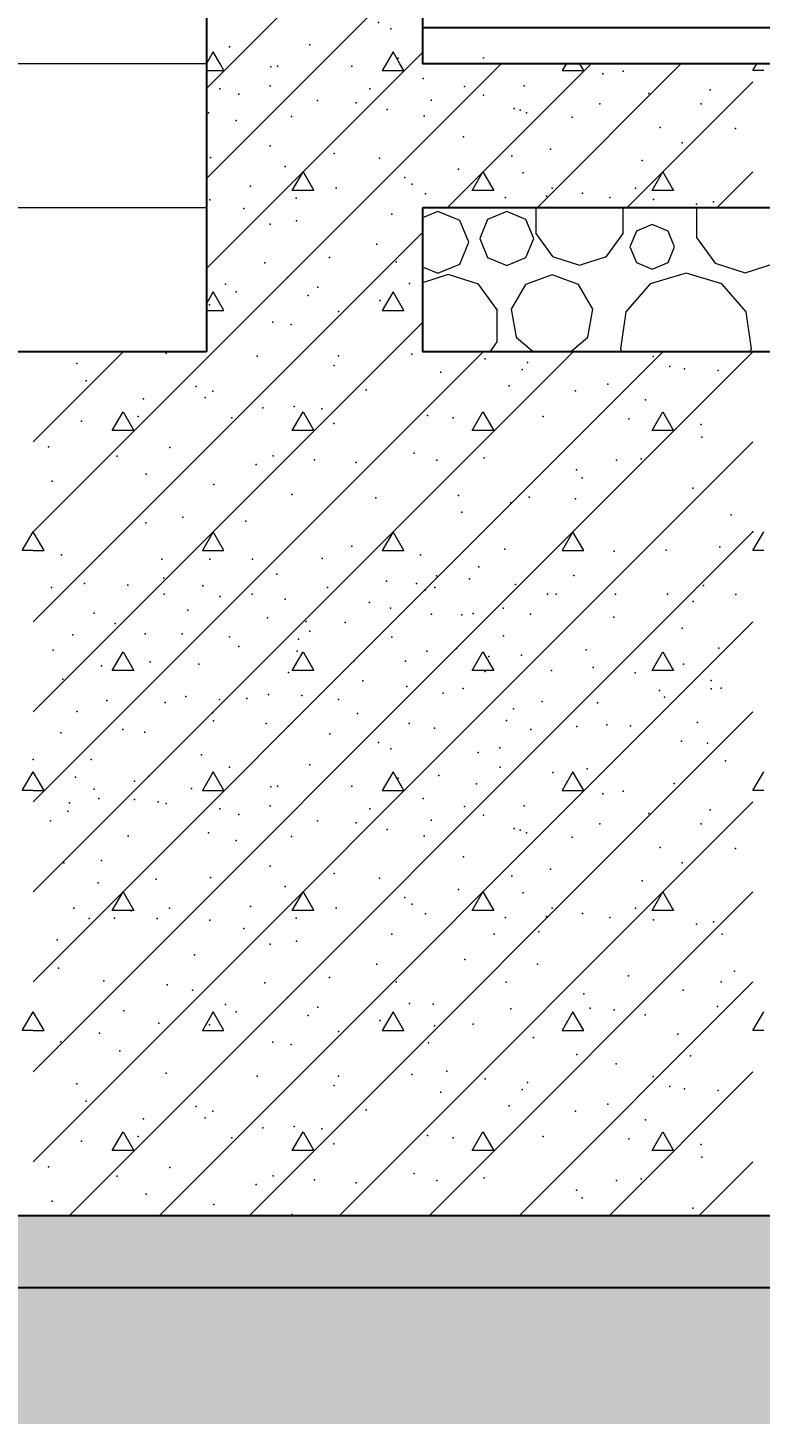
# Model space of a CAD drawing. Header units: millimetres. Extents: x 18162 to 7085488, y 72188 to 247925.
# Drawn here: x 4259465 to 4260483, y 98527 to 100453 of the extents above; entities that cross this region are included whole.
import ezdxf

# ---------------------------------------------------------------- set-up
doc = ezdxf.new("R2010")
doc.units = ezdxf.units.MM
doc.header["$MEASUREMENT"] = 0
doc.layers.add('Drawing & Figure', color=7, linetype='Continuous')
doc.layers.add('Structural - Bearing', color=7, linetype='Continuous')
doc.styles.add('GENERATED_STYLE_3', font='', dxfattribs={"width": 0.8})
doc.styles.get('GENERATED_STYLE_3').set_extended_font_data('ISOCPEUR MON')
doc.dimstyles.new('GENERATED_STYLE__12', dxfattribs={"dimtxt": 330.000007, "dimasz": 171, "dimexe": 0.18, "dimexo": 150, "dimgap": 0, "dimtad": 1, "dimdec": 0, "dimzin": 0, "dimdsep": 46, "dimtxsty": 'GENERATED_STYLE_3', "dimblk": 'ARROWHEAD_2', "dimblk1": 'ARROWHEAD_2', "dimblk2": 'ARROWHEAD_2', "dimcen": 0.09, "dimclrd": 13, "dimclre": 13, "dimclrt": 13, "dimadec": 0, "dimazin": 0, "dimtfac": 1, "dimtdec": 4, "dimtmove": 0, "dimatfit": 3, "dimfxl": 1, "dimtolj": 1, "dimtzin": 0, "dimarcsym": 0})
doc.dimstyles.new('GENERATED_STYLE__13', dxfattribs={"dimtxt": 330.000007, "dimasz": 171, "dimexe": 0.18, "dimexo": 0.0625, "dimgap": 0, "dimtad": 1, "dimdec": 0, "dimzin": 0, "dimdsep": 46, "dimtxsty": 'GENERATED_STYLE_3', "dimblk": 'ARROWHEAD_2', "dimblk1": 'ARROWHEAD_2', "dimblk2": 'ARROWHEAD_2', "dimcen": 0.09, "dimse1": 1, "dimse2": 1, "dimclrd": 13, "dimclre": 13, "dimclrt": 13, "dimadec": 0, "dimazin": 0, "dimtfac": 1, "dimtdec": 4, "dimtmove": 0, "dimatfit": 3, "dimfxl": 1, "dimtolj": 1, "dimtzin": 0, "dimarcsym": 0})

# ---------------------------------------------------------------- blocks, each defined once
blk = doc.blocks.new('*X1262', base_point=(4294986.6, 104752.7))
at = {"layer": 'Structural - Bearing', "color": 7, "linetype": 'Continuous', "lineweight": 9}
for p, q in [((4259713.1, 101368.4), (4259897.4, 101552.7)), ((4259713.1, 101493.4), (4259772.4, 101552.7)), ((4259713.1, 101243.4), (4260013.1, 101543.4)), ((4259722.3, 101419.3), (4259713.1, 101403.3)), ((4259713.1, 101118.4), (4260013.1, 101418.4)), ((4259737.4, 101393.3), (4259722.3, 101419.3)), ((4259972.3, 101419.3), (4259957.4, 101393.3)), ((4259987.4, 101393.3), (4259972.3, 101419.3)), ((4259713.1, 101393.3), (4259737.4, 101393.3)), ((4259957.4, 101393.3), (4259987.4, 101393.3)), ((4259713.1, 100993.4), (4260013.1, 101293.4)), ((4259832.2, 101226.7), (4259847.3, 101252.7)), ((4259847.3, 101252.7), (4259862.2, 101226.6)), ((4259862.2, 101226.6), (4259832.2, 101226.7)), ((4259713.1, 100868.4), (4260013.1, 101168.4)), ((4259722.3, 101086), (4259713.1, 101069.9)), ((4259737.4, 101060), (4259722.3, 101086)), ((4259972.3, 101086), (4259957.4, 101060)), ((4259987.4, 101060), (4259972.3, 101086)), ((4259713.1, 101060), (4259737.4, 101060)), ((4259957.4, 101060), (4259987.4, 101060)), ((4259722.3, 100752.6), (4260013.1, 101043.4)), ((4259832.2, 100893.3), (4259847.3, 100919.3)), ((4259847.3, 100919.3), (4259862.2, 100893.3)), ((4259847.3, 100752.6), (4260013.1, 100918.4)), ((4259862.2, 100893.3), (4259832.2, 100893.3)), ((4259972.3, 100752.6), (4260013.1, 100793.4)), ((4259713.1, 100493.4), (4259972.3, 100752.6)), ((4259713.1, 100618.4), (4259847.3, 100752.6)), ((4259713.1, 100743.4), (4259722.3, 100752.6)), ((4259722.3, 100752.6), (4259713.1, 100736.6)), ((4259737.4, 100726.6), (4259722.3, 100752.6)), ((4259972.3, 100752.6), (4259957.4, 100726.6)), ((4259987.4, 100726.6), (4259972.3, 100752.6)), ((4259713.1, 100726.6), (4259737.4, 100726.6)), ((4259957.4, 100726.6), (4259987.4, 100726.6)), ((4259747.4, 100402.7), (4260013.1, 100668.4)), ((4259832.2, 100560), (4259847.3, 100586)), ((4259847.3, 100586), (4259862.2, 100559.9)), ((4259862.2, 100559.9), (4259832.2, 100560)), ((4259872.4, 100402.7), (4260013.1, 100543.4)), ((4259722.3, 100419.3), (4259713.1, 100403.2)), ((4259732, 100402.7), (4259722.3, 100419.3)), ((4259972.3, 100419.3), (4259962.8, 100402.7)), ((4259982, 100402.7), (4259972.3, 100419.3)), ((4259997.4, 100402.7), (4260013.1, 100418.4)), ((4259713.1, 100393.3), (4259713.1, 100393.3)), ((4259713.1, 100368.4), (4259713.1, 100368.4)), ((4259713.1, 100243.4), (4259713.1, 100243.4)), ((4259713.1, 100118.4), (4259797.4, 100202.7)), ((4259722.4, 100002.7), (4259922.4, 100202.7)), ((4259847.4, 100002.7), (4260013.1, 100168.4)), ((4259722.3, 100086), (4259713.1, 100069.9)), ((4259737.4, 100060), (4259722.3, 100086)), ((4259972.3, 100086), (4259957.4, 100059.9)), ((4259987.4, 100060), (4259972.3, 100086)), ((4259713.1, 100059.9), (4259737.4, 100060)), ((4259957.4, 100059.9), (4259987.4, 100060)), ((4259972.4, 100002.7), (4260013.1, 100043.4))]:
    blk.add_line(p, q, dxfattribs=at)
for p in [(4259930.5, 101545.8), (4259991.4, 101537.7), (4259731.2, 101520), (4259769.1, 101521), (4259799.1, 101526.5), (4259845.5, 101525.2), (4259896.5, 101519.7), (4259721.9, 101501.5), (4259923.1, 101500.2), (4259722.7, 101490.1), (4259795.9, 101486.4), (4259827, 101482.9), (4259994.8, 101486.6), (4259884.4, 101472), (4259952, 101460.2), (4259969.2, 101451.1), (4259745, 101426.1), (4259856.5, 101429.1), (4259979.4, 101410.6), (4259802.5, 101398.7), (4259811.6, 101399.5), (4259915.1, 101399.5), (4259731.8, 101367.9), (4259801.7, 101372), (4259940.1, 101367.9), (4259758, 101360.4), (4259867.2, 101351.6), (4259921.3, 101348.5), (4259715.8, 101334.6), (4259754.5, 101323.9), (4259831.2, 101329.4), (4259964, 101339.1), (4259801.7, 101288.5), (4259718.8, 101272.8), (4259890.3, 101278.1), (4259953.6, 101271.5), (4259822.3, 101259.9), (4259774.2, 101232.5), (4259893.5, 101230.1), (4259988.9, 101244.9), (4259998.7, 101235.5), (4259718, 101213.6), (4259837.7, 101216.1), (4259765.2, 101201.7), (4259970.7, 101194), (4259801.7, 101180.1), (4259838.2, 101184.4), (4259949.8, 101152.2), (4259884.1, 101133.7), (4259794.2, 101126.4), (4259976.9, 101127.5), (4259739.5, 101096.4), (4259825.5, 101105.9), (4259995.4, 101097.6), (4259754.3, 101085.9), (4259854.5, 101080.9), (4259868, 101092.4), (4259954.5, 101074.1), (4259717.4, 101067.8), (4259896.5, 101058.7), (4259805.4, 101044), (4259830.7, 101040.6), (4259783.5, 100996.6), (4259896.5, 100996.9), (4259998.6, 100999.2), (4259890.4, 100983.8), (4259721.9, 100948.2), (4259935.2, 100949.8), (4259791.5, 100925.1), (4259835, 100926.8), (4259873.4, 100923.5), (4259748.2, 100911.2), (4259890.1, 100902.9), (4260001.6, 100861.7), (4259782.2, 100846.3), (4259805.6, 100858.4), (4259863.1, 100852.7), (4259920.9, 100848.8), (4259723.4, 100818.4), (4259831.7, 100804.5), (4259948.3, 100799.9), (4259767.8, 100767.7), (4259915.1, 100732.5), (4259718, 100714.5), (4259777.2, 100714.5), (4259873.8, 100715.8), (4260010.4, 100720.9), (4259810.7, 100693.9), (4259881.1, 100675.5), (4259963.3, 100684.2), (4260004.7, 100680.7), (4259731.8, 100662.7), (4259776.8, 100665.9), (4259822.3, 100659.1), (4259939.6, 100654.3), (4259797.8, 100633.4), (4259969, 100646.6), (4259851.7, 100628.2), (4259856.8, 100614.6), (4259905.8, 100626.6), (4259745.1, 100606.9), (4259758, 100593.4), (4259840.9, 100603.4), (4259970.7, 100606.5), (4259839, 100587), (4259918.2, 100573.5), (4259989.7, 100572.8), (4259827, 100557.1), (4259930.5, 100545.8), (4259991.4, 100537.7), (4259731.2, 100520), (4259769.1, 100521), (4259799.1, 100526.5), (4259845.5, 100525.2), (4259896.5, 100519.7), (4259721.9, 100501.5), (4259923.1, 100500.2), (4259722.7, 100490.1), (4259795.9, 100486.4), (4259827, 100482.9), (4259994.8, 100486.6), (4259884.4, 100472), (4259952, 100460.2), (4259969.2, 100451.1), (4259745, 100426), (4259856.5, 100429.1), (4259979.4, 100410.6), (4259765.2, 100201.7), (4259970.7, 100193.9), (4259801.7, 100180.1), (4259838.2, 100184.4), (4259949.8, 100152.2), (4259884.1, 100133.7), (4259794.2, 100126.4), (4259976.9, 100127.5), (4259739.5, 100096.4), (4259825.5, 100105.9), (4259868, 100092.4), (4259995.4, 100097.6), (4259754.3, 100085.9), (4259854.5, 100080.9), (4259954.5, 100074.1), (4259717.4, 100067.8), (4259896.5, 100058.7), (4259805.4, 100044), (4259830.7, 100040.6)]:
    blk.add_point(p, dxfattribs=at)
blk = doc.blocks.new('*X1456', base_point=(4294986.6, 104752.7))
at = {"layer": 'Structural - Bearing', "color": 7, "linetype": 'Continuous', "lineweight": 9}
for p, q in [((4259472.3, 99877.6), (4259597.4, 100002.7)), ((4259472.3, 100002.6), (4259472.4, 100002.7)), ((4259472.3, 99752.6), (4259722.4, 100002.7)), ((4259597.3, 99752.6), (4259847.4, 100002.7)), ((4259722.3, 99752.6), (4259972.4, 100002.7)), ((4259847.3, 99752.6), (4260097.4, 100002.7)), ((4259972.3, 99752.6), (4260222.4, 100002.7)), ((4260097.3, 99752.6), (4260347.4, 100002.7)), ((4260222.3, 99752.6), (4260472.3, 100002.6)), ((4259582.2, 99893.3), (4259597.3, 99919.3)), ((4259597.3, 99919.3), (4259612.2, 99893.3)), ((4259832.2, 99893.3), (4259847.3, 99919.3)), ((4259847.3, 99919.3), (4259862.2, 99893.3)), ((4260082.2, 99893.3), (4260097.3, 99919.3)), ((4260097.3, 99919.3), (4260112.2, 99893.3)), ((4260332.2, 99893.3), (4260347.3, 99919.3)), ((4260347.3, 99919.3), (4260362.2, 99893.3)), ((4259612.2, 99893.3), (4259582.2, 99893.3)), ((4259862.2, 99893.3), (4259832.2, 99893.3)), ((4260112.2, 99893.3), (4260082.2, 99893.3)), ((4260362.2, 99893.3), (4260332.2, 99893.3)), ((4260347.3, 99752.6), (4260472.3, 99877.6)), ((4259457.2, 99726.6), (4259472.3, 99752.6)), ((4259472.3, 98877.6), (4260347.3, 99752.6)), ((4259472.3, 99002.6), (4260222.3, 99752.6)), ((4259472.3, 99627.6), (4259597.3, 99752.6)), ((4259472.3, 99127.6), (4260097.3, 99752.6)), ((4259472.3, 99252.6), (4259972.3, 99752.6)), ((4259472.3, 99377.6), (4259847.3, 99752.6)), ((4259472.3, 99502.6), (4259722.3, 99752.6)), ((4259487.4, 99726.6), (4259472.3, 99752.6)), ((4259522.4, 98802.7), (4260472.3, 99752.6)), ((4259722.3, 99752.6), (4259707.4, 99726.6)), ((4259737.4, 99726.6), (4259722.3, 99752.6)), ((4259972.3, 99752.6), (4259957.4, 99726.6)), ((4259987.4, 99726.6), (4259972.3, 99752.6)), ((4260222.3, 99752.6), (4260207.4, 99726.6)), ((4260237.4, 99726.6), (4260222.3, 99752.6)), ((4260472.3, 99726.6), (4260487.4, 99752.6)), ((4259472.3, 99726.6), (4259457.2, 99726.6)), ((4259472.3, 99726.6), (4259487.4, 99726.6)), ((4259707.4, 99726.6), (4259737.4, 99726.6)), ((4259957.4, 99726.6), (4259987.4, 99726.6)), ((4260207.4, 99726.6), (4260237.4, 99726.6)), ((4260487.4, 99726.6), (4260472.3, 99726.6)), ((4259647.4, 98802.7), (4260472.3, 99627.6)), ((4259582.2, 99560), (4259597.3, 99586)), ((4259597.3, 99586), (4259612.2, 99559.9)), ((4259832.2, 99560), (4259847.3, 99586)), ((4259847.3, 99586), (4259862.2, 99559.9)), ((4260082.2, 99560), (4260097.3, 99586)), ((4260097.3, 99586), (4260112.2, 99559.9)), ((4260332.2, 99560), (4260347.3, 99586)), ((4260347.3, 99586), (4260362.2, 99559.9)), ((4259612.2, 99559.9), (4259582.2, 99560)), ((4259862.2, 99559.9), (4259832.2, 99560)), ((4260112.2, 99559.9), (4260082.2, 99560)), ((4260362.2, 99559.9), (4260332.2, 99560)), ((4259772.4, 98802.7), (4260472.3, 99502.6)), ((4259457.2, 99393.3), (4259472.3, 99419.3)), ((4259487.4, 99393.3), (4259472.3, 99419.3)), ((4259722.3, 99419.3), (4259707.4, 99393.3)), ((4259737.4, 99393.3), (4259722.3, 99419.3)), ((4259972.3, 99419.3), (4259957.4, 99393.3)), ((4259987.4, 99393.3), (4259972.3, 99419.3)), ((4260222.3, 99419.3), (4260207.4, 99393.3)), ((4260237.4, 99393.3), (4260222.3, 99419.3)), ((4260472.3, 99393.3), (4260487.4, 99419.3)), ((4259472.3, 99393.3), (4259457.2, 99393.3)), ((4259472.3, 99393.3), (4259487.4, 99393.3)), ((4259707.4, 99393.3), (4259737.4, 99393.3)), ((4259957.4, 99393.3), (4259987.4, 99393.3)), ((4260207.4, 99393.3), (4260237.4, 99393.3)), ((4260487.4, 99393.3), (4260472.3, 99393.3)), ((4259897.4, 98802.7), (4260472.3, 99377.6)), ((4259582.2, 99226.6), (4259597.3, 99252.6)), ((4259597.3, 99252.6), (4259612.2, 99226.6)), ((4259832.2, 99226.6), (4259847.3, 99252.6)), ((4259847.3, 99252.6), (4259862.2, 99226.6)), ((4260022.4, 98802.7), (4260472.3, 99252.6)), ((4260082.2, 99226.6), (4260097.3, 99252.6)), ((4260097.3, 99252.6), (4260112.2, 99226.6)), ((4260332.2, 99226.6), (4260347.3, 99252.6)), ((4260347.3, 99252.6), (4260362.2, 99226.6)), ((4259612.2, 99226.6), (4259582.2, 99226.6)), ((4259862.2, 99226.6), (4259832.2, 99226.6)), ((4260112.2, 99226.6), (4260082.2, 99226.6)), ((4260362.2, 99226.6), (4260332.2, 99226.6)), ((4260147.4, 98802.7), (4260472.3, 99127.6)), ((4259457.2, 99060), (4259472.3, 99086)), ((4259487.4, 99060), (4259472.3, 99086)), ((4259722.3, 99086), (4259707.4, 99059.9)), ((4259737.4, 99060), (4259722.3, 99086)), ((4259972.3, 99086), (4259957.4, 99059.9)), ((4259987.4, 99060), (4259972.3, 99086)), ((4260222.3, 99086), (4260207.4, 99059.9)), ((4260237.4, 99060), (4260222.3, 99086)), ((4260472.3, 99060), (4260487.4, 99086)), ((4259472.3, 99059.9), (4259457.2, 99060)), ((4259472.3, 99059.9), (4259487.4, 99060)), ((4259707.4, 99059.9), (4259737.4, 99060)), ((4259957.4, 99059.9), (4259987.4, 99060)), ((4260207.4, 99059.9), (4260237.4, 99060)), ((4260487.4, 99059.9), (4260472.3, 99060)), ((4260272.4, 98802.7), (4260472.3, 99002.6)), ((4259582.2, 98893.3), (4259597.3, 98919.3)), ((4259597.3, 98919.3), (4259612.2, 98893.3)), ((4259832.2, 98893.3), (4259847.3, 98919.3)), ((4259847.3, 98919.3), (4259862.2, 98893.3)), ((4260082.2, 98893.3), (4260097.3, 98919.3)), ((4260097.3, 98919.3), (4260112.2, 98893.3)), ((4260332.2, 98893.3), (4260347.3, 98919.3)), ((4260347.3, 98919.3), (4260362.2, 98893.3)), ((4259612.2, 98893.3), (4259582.2, 98893.3)), ((4259862.2, 98893.3), (4259832.2, 98893.3)), ((4260112.2, 98893.3), (4260082.2, 98893.3)), ((4260362.2, 98893.3), (4260332.2, 98893.3)), ((4260397.4, 98802.7), (4260472.3, 98877.6))]:
    blk.add_line(p, q, dxfattribs=at)
for p in [(4259656.9, 100000.9), (4259783.5, 99996.6), (4259896.5, 99996.9), (4259998.6, 99999.2), (4260333.9, 99996.1), (4259533.1, 99986.2), (4259890.4, 99983.8), (4260100.5, 99993), (4260151.7, 99978.1), (4260159.3, 99987.8), (4260357.1, 99982.2), (4260377.2, 99979.1), (4260424, 99976.9), (4259545.8, 99962.1), (4260038.7, 99974.5), (4260270.7, 99957.9), (4259625.7, 99937.5), (4259698.8, 99954.4), (4259711.1, 99939), (4259721.9, 99948.2), (4259935.2, 99949.8), (4260133.6, 99955.4), (4260226, 99948.3), (4259791.5, 99925), (4259835, 99926.8), (4259873.4, 99923.5), (4260323.1, 99935.9), (4259539.6, 99906.4), (4259618.4, 99912.7), (4259748.2, 99911.1), (4259890.1, 99902.9), (4260020.2, 99914.2), (4260055.7, 99911.1), (4260180.9, 99912.7), (4260299.9, 99909.6), (4260400.3, 99901.9), (4260401.6, 99884), (4259493.5, 99870.7), (4259662.2, 99869.9), (4260001.6, 99861.7), (4259588.8, 99857.8), (4259782.2, 99846.2), (4259805.6, 99858.4), (4259863.1, 99852.6), (4259920.9, 99848.8), (4260033.1, 99852), (4260033.1, 99852), (4260099, 99855.5), (4260283, 99852), (4260316.9, 99854), (4259498.6, 99823), (4259629.3, 99832.7), (4260227.3, 99838.5), (4260235, 99827.7), (4259723.4, 99818.4), (4259831.7, 99804.5), (4260063.5, 99803), (4260388.7, 99813.5), (4259948.3, 99799.9), (4260136, 99792.7), (4260161.4, 99800.7), (4260225.7, 99798.3), (4259628.7, 99765.1), (4259680.2, 99772.8), (4259767.8, 99767.6), (4260068.1, 99779.8), (4260442.2, 99776.2), (4259472.3, 99752.6), (4259472.3, 99752.6), (4259472.3, 99752.6), (4260472.3, 99752.6), (4260472.3, 99752.6), (4260472.3, 99752.6), (4259915.1, 99732.5), (4260127.5, 99728.6), (4260279.5, 99726), (4260351.7, 99727.2), (4260426.6, 99731.7), (4259511.9, 99720.9), (4259564.5, 99719.8), (4259651, 99714.5), (4259718, 99714.5), (4259777.2, 99714.5), (4259873.8, 99715.8), (4260010.4, 99720.9), (4259653.9, 99688.4), (4259810.7, 99693.9), (4260032.5, 99691.5), (4260078.5, 99687.4), (4260091.4, 99704.2), (4260223.5, 99692), (4259497.9, 99675.5), (4259543.7, 99680.7), (4259603.7, 99678.7), (4259708.1, 99677.6), (4259881.1, 99675.5), (4259963.3, 99684.1), (4260004.7, 99680.7), (4260017.1, 99671.4), (4260030.5, 99675.5), (4260142.5, 99679.4), (4260403.9, 99678.1), (4259654.4, 99665.9), (4259731.8, 99662.6), (4259776.8, 99665.9), (4259822.3, 99659.1), (4259939.6, 99654.3), (4260186.9, 99665.9), (4260198.9, 99666), (4260281.6, 99665.9), (4260353.7, 99665.9), (4260389.5, 99656), (4260448.7, 99665.8), (4259557, 99639.8), (4259687.1, 99643.7), (4259797.8, 99633.4), (4259969, 99646.6), (4260025.7, 99638.5), (4260068.1, 99637.4), (4260083.5, 99639), (4260125.3, 99646.7), (4260163.5, 99638.5), (4260279, 99634.3), (4259586.2, 99625.3), (4259627.7, 99611.2), (4259679.4, 99610.8), (4259851.7, 99628.2), (4259856.8, 99614.6), (4259905.8, 99626.6), (4260374.1, 99618.9), (4259527.4, 99609.8), (4259745.1, 99606.9), (4259758, 99593.4), (4259840.9, 99603.4), (4259970.7, 99606.5), (4260060.5, 99590.8), (4260126, 99608.2), (4260425, 99590.9), (4259500.3, 99588.3), (4259634.9, 99572.2), (4259839, 99587), (4259918.2, 99573.5), (4259989.7, 99572.8), (4260019.3, 99587), (4260105.6, 99579.3), (4260150.7, 99581.2), (4260240.6, 99588.9), (4259567.3, 99566.4), (4259702.5, 99569), (4259827, 99557.1), (4260100.4, 99558.7), (4260192.4, 99559.9), (4260250.3, 99564.2), (4260308.6, 99556.9), (4260376, 99569), (4259513.3, 99547.8), (4259930.5, 99545.8), (4259991.4, 99537.7), (4260069.7, 99534.9), (4260414.2, 99546.2), (4260414.4, 99534.5), (4260428.1, 99535.4), (4259574.8, 99518.5), (4259655.7, 99515.8), (4259684.5, 99523.9), (4259731.2, 99520), (4259769.1, 99521), (4259799.1, 99526.5), (4259845.5, 99525.2), (4259896.5, 99519.7), (4260042.1, 99528.8), (4260179.4, 99516.9), (4260256.6, 99515.3), (4260342.5, 99532.3), (4260349.3, 99523.1), (4259533.4, 99503), (4259721.9, 99501.4), (4259923.1, 99500.2), (4260139.9, 99506.8), (4259596.8, 99478.3), (4259722.7, 99490.1), (4259795.9, 99486.4), (4259827, 99482.9), (4259994.8, 99486.5), (4260029.9, 99480), (4260129.9, 99490.6), (4260163.9, 99478.3), (4260227.5, 99482.3), (4260269.6, 99484.8), (4260302.2, 99483.2), (4260302.2, 99483.2), (4260395.3, 99487.8), (4259510.7, 99473.6), (4259627.4, 99474.6), (4259884.4, 99471.9), (4259952, 99460.1), (4260373, 99461.7), (4260409.4, 99459.3), (4259706.2, 99443), (4259969.2, 99451.1), (4260090.4, 99446.2), (4260120.5, 99452.6), (4259472.3, 99436.3), (4259553.1, 99436.3), (4259745, 99426), (4259856.5, 99429.1), (4260121, 99426), (4260194.4, 99418.3), (4260242.1, 99423.4), (4260434.4, 99434.4), (4259531.2, 99411.9), (4259613.3, 99406.3), (4259633.5, 99413.9), (4259802.5, 99398.6), (4259811.6, 99399.4), (4259915.1, 99399.4), (4259979.4, 99410.6), (4260036, 99414.4), (4260088.2, 99402.5), (4260363.1, 99403.1), (4259557, 99395.1), (4259563.4, 99382.2), (4259613.3, 99380.7), (4259692.2, 99396.4), (4260014.2, 99382.2), (4260264, 99388.7), (4260292.3, 99392.5), (4259520.4, 99364.6), (4259522.6, 99376.3), (4259646.2, 99377.8), (4259657, 99375.5), (4259731.8, 99367.8), (4259758, 99360.3), (4259801.7, 99371.9), (4259940.1, 99367.8), (4260071.5, 99371), (4260154.5, 99371.9), (4260327.9, 99361.4), (4260412.9, 99366.4), (4259496.5, 99351.3), (4259867.2, 99351.5), (4259921.3, 99348.4), (4260025.3, 99352.3), (4260097.9, 99359.1), (4260140.7, 99340.7), (4260259.7, 99347.1), (4260400.3, 99346.9), (4259604.5, 99329.9), (4259715.8, 99334.5), (4259754.5, 99323.9), (4259831.2, 99329.4), (4259964, 99339.1), (4260015.5, 99329.9), (4260148.9, 99338.1), (4260157.7, 99334.5), (4260221.1, 99328.4), (4260343.7, 99314.2), (4260448.2, 99312.9), (4259514.9, 99292.8), (4259567.3, 99296), (4259801.7, 99288.4), (4260070, 99301.3), (4260191.3, 99284.1), (4260374.1, 99292.8), (4259562.8, 99265), (4259643.3, 99270.2), (4259718.8, 99272.7), (4259890.3, 99278), (4259953.6, 99271.5), (4260137.4, 99274.5), (4260318.4, 99268.1), (4259822.3, 99259.9), (4259988.9, 99244.9), (4260063.1, 99256), (4260153.1, 99251.1), (4259528.8, 99230.1), (4259608.5, 99226.4), (4259661.7, 99230.1), (4259774.2, 99232.5), (4259893.5, 99230.1), (4259998.7, 99235.4), (4260193.3, 99230.1), (4260309.2, 99230.1), (4259550.1, 99215.8), (4259585.3, 99216.1), (4259644.7, 99215.6), (4259718, 99213.5), (4259837.7, 99216.1), (4260017.4, 99221.9), (4260128.4, 99217.1), (4260185.5, 99218.6), (4260235.4, 99222.8), (4260273.6, 99217.1), (4260334.3, 99214), (4260394.2, 99207.8), (4260417.6, 99210.8), (4259505.6, 99186.2), (4259765.2, 99201.6), (4259970.7, 99193.9), (4260112.9, 99194), (4260174.7, 99197), (4260429.7, 99193.9), (4259801.7, 99180.1), (4259838.2, 99184.3), (4259696.6, 99165), (4259949.8, 99152.2), (4260072.2, 99158.6), (4260173, 99152.2), (4259507.5, 99146.7), (4259570.5, 99129), (4259884.1, 99133.7), (4260299.7, 99136.1), (4260446.8, 99142.4), (4259658.7, 99123.4), (4259693.6, 99116.2), (4259794.2, 99126.4), (4259976.9, 99127.5), (4260129.6, 99127.4), (4260237.6, 99111), (4260375.5, 99116.2), (4260428.1, 99127.5), (4259739.5, 99096.3), (4259825.5, 99105.8), (4259868, 99092.4), (4259995.4, 99097.6), (4260027.9, 99096.6), (4260136.1, 99090.4), (4260246, 99091.2), (4260423.2, 99093.4), (4259598.3, 99087.3), (4259754.3, 99085.9), (4259854.5, 99080.9), (4259954.5, 99074.1), (4260279.8, 99088.8), (4260322.8, 99081.8), (4259564.3, 99056.4), (4259646.7, 99070.3), (4259717.4, 99067.8), (4259896.5, 99058.7), (4260029.9, 99066.7), (4260083.5, 99068.7), (4260368.2, 99055.1), (4260368.2, 99055.1), (4259510.7, 99044.2), (4259805.4, 99043.9), (4259830.7, 99040.5), (4260021.5, 99043.2), (4260167.6, 99050.6), (4259592.5, 99032), (4260227.8, 99026.6), (4260282.5, 99013.7), (4260385.5, 99025), (4259656.9, 99000.8), (4259783.5, 98996.5), (4259896.5, 98996.8), (4259998.6, 98999.2), (4260047, 99003.7), (4260333.9, 98996.1), (4259533.1, 98986.2), (4259890.4, 98983.8), (4260038.7, 98974.5), (4260100.5, 98993), (4260151.7, 98978.1), (4260159.3, 98987.7), (4260357.1, 98982.2), (4260377.2, 98979.1), (4260424, 98976.9), (4259545.8, 98962.1), (4260133.6, 98955.4), (4260270.7, 98957.9), (4259625.7, 98937.5), (4259698.8, 98954.4), (4259711.1, 98938.9), (4259721.9, 98948.2), (4259935.2, 98949.8), (4260226, 98948.3), (4260323.1, 98935.9), (4259791.5, 98925), (4259835, 98926.8), (4259873.4, 98923.5), (4259539.6, 98906.4), (4259618.4, 98912.7), (4259748.2, 98911.1), (4259890.1, 98902.8), (4260020.2, 98914.2), (4260055.7, 98911.1), (4260180.9, 98912.7), (4260299.9, 98909.6), (4260400.3, 98901.9), (4260401.6, 98884), (4259493.5, 98870.6), (4259662.2, 98869.9), (4260001.6, 98861.7), (4259588.8, 98857.8), (4259782.2, 98846.2), (4259805.6, 98858.4), (4259863.1, 98852.6), (4259920.9, 98848.7), (4260033.1, 98851.9), (4260033.1, 98851.9), (4260099, 98855.5), (4260283, 98851.9), (4260316.9, 98853.9), (4259498.6, 98823), (4259629.3, 98832.7), (4260227.3, 98838.5), (4260235, 98827.7), (4259723.4, 98818.4), (4259831.7, 98804.5), (4260063.5, 98803), (4260388.7, 98813.5)]:
    blk.add_point(p, dxfattribs=at)
blk = doc.blocks.new('*X1489', base_point=(4294986.6, 104752.7))
at = {"layer": 'Structural - Bearing', "color": 7, "linetype": 'Continuous', "lineweight": 9}
for p, q in [((4260034.6, 100197.6), (4260013.1, 100188.6)), ((4260065, 100185), (4260034.6, 100197.6)), ((4260130.4, 100197.6), (4260103.8, 100186.6)), ((4260157, 100186.6), (4260130.4, 100197.6)), ((4260170.7, 100202.7), (4260170.7, 100166.9)), ((4260292.2, 100166.9), (4260292.2, 100202.7)), ((4260394.2, 100202.7), (4260394.2, 100161.4)), ((4260077.5, 100154.7), (4260065, 100185)), ((4260103.8, 100186.6), (4260092.8, 100160)), ((4260168, 100160), (4260157, 100186.6)), ((4260310.6, 100170.4), (4260301.5, 100148.5)), ((4260332.5, 100179.5), (4260310.6, 100170.4)), ((4260354.4, 100170.4), (4260332.5, 100179.5)), ((4260363.5, 100148.5), (4260354.4, 100170.4)), ((4260065, 100124.4), (4260077.5, 100154.7)), ((4260092.8, 100160), (4260103.8, 100133.4)), ((4260157, 100133.4), (4260168, 100160)), ((4260170.7, 100166.9), (4260193.9, 100135)), ((4260269, 100135), (4260292.2, 100166.9)), ((4260394.2, 100161.4), (4260420, 100125.9)), ((4260103.8, 100133.4), (4260130.4, 100122.4)), ((4260130.4, 100122.4), (4260157, 100133.4)), ((4260193.9, 100135), (4260231.4, 100122.8)), ((4260231.4, 100122.8), (4260269, 100135)), ((4260301.5, 100148.5), (4260310.6, 100126.5)), ((4260354.4, 100126.5), (4260363.5, 100148.5)), ((4260013.1, 100120.7), (4260034.6, 100111.8)), ((4260034.6, 100111.8), (4260065, 100124.4)), ((4260310.6, 100126.5), (4260332.5, 100117.5)), ((4260379.4, 100111.8), (4260329.7, 100097.2)), ((4260332.5, 100117.5), (4260354.4, 100126.5)), ((4260429, 100097.2), (4260379.4, 100111.8)), ((4260420, 100125.9), (4260461.7, 100112.4)), ((4260461.7, 100112.4), (4260503.4, 100125.9)), ((4260049.1, 100110.2), (4260013.1, 100098.5)), ((4260091.2, 100096.6), (4260049.1, 100110.2)), ((4260117.2, 100060.8), (4260091.2, 100096.6)), ((4260156.2, 100096), (4260136.5, 100061.9)), ((4260193.2, 100109.4), (4260156.2, 100096)), ((4260230.2, 100096), (4260193.2, 100109.4)), ((4260249.9, 100061.9), (4260230.2, 100096)), ((4260329.7, 100097.2), (4260295.8, 100058.1)), ((4260462.9, 100058.1), (4260429, 100097.2)), ((4260117.2, 100016.6), (4260117.2, 100060.8)), ((4260136.5, 100061.9), (4260143.4, 100023.1)), ((4260243, 100023.1), (4260249.9, 100061.9)), ((4260295.8, 100058.1), (4260288.5, 100006.9)), ((4260470.2, 100006.9), (4260462.9, 100058.1)), ((4260107.1, 100002.7), (4260117.2, 100016.6)), ((4260143.4, 100023.1), (4260167.7, 100002.7)), ((4260218.7, 100002.7), (4260243, 100023.1)), ((4260288.5, 100006.9), (4260290.4, 100002.7)), ((4260468.3, 100002.7), (4260470.2, 100006.9))]:
    blk.add_line(p, q, dxfattribs=at)
blk = doc.blocks.new('*X1496', base_point=(4294986.6, 104752.7))
at = {"layer": 'Structural - Bearing', "color": 7, "linetype": 'Continuous', "lineweight": 9}
for p, q in [((4259713.1, 100243.4), (4259872.4, 100402.7)), ((4259713.1, 100368.4), (4259747.4, 100402.7)), ((4259737.4, 100393.3), (4259732, 100402.7)), ((4259797.4, 100202.7), (4259997.4, 100402.7)), ((4259922.4, 100202.7), (4260122.4, 100402.7)), ((4259962.8, 100402.7), (4259957.4, 100393.3)), ((4259987.4, 100393.3), (4259982, 100402.7)), ((4260047.4, 100202.7), (4260247.4, 100402.7)), ((4260172.4, 100202.7), (4260372.4, 100402.7)), ((4260212.8, 100402.7), (4260207.4, 100393.3)), ((4260237.4, 100393.3), (4260232, 100402.7)), ((4260472.3, 100393.3), (4260477.8, 100402.7)), ((4259713.1, 100393.3), (4259737.4, 100393.3)), ((4259957.4, 100393.3), (4259987.4, 100393.3)), ((4260207.4, 100393.3), (4260237.4, 100393.3)), ((4260487.4, 100393.3), (4260472.3, 100393.3)), ((4260297.4, 100202.7), (4260472.3, 100377.6)), ((4259832.2, 100226.6), (4259847.3, 100252.6)), ((4259847.3, 100252.6), (4259862.2, 100226.6)), ((4260082.2, 100226.6), (4260097.3, 100252.6)), ((4260097.3, 100252.6), (4260112.2, 100226.6)), ((4260332.2, 100226.6), (4260347.3, 100252.6)), ((4260347.3, 100252.6), (4260362.2, 100226.6)), ((4260422.4, 100202.7), (4260472.3, 100252.6)), ((4259862.2, 100226.6), (4259832.2, 100226.6)), ((4260112.2, 100226.6), (4260082.2, 100226.6)), ((4260362.2, 100226.6), (4260332.2, 100226.6))]:
    blk.add_line(p, q, dxfattribs=at)
for p in [(4259811.6, 100399.5), (4259915.1, 100399.5), (4260088.2, 100402.6), (4259802.5, 100398.6), (4260014.2, 100382.3), (4260264, 100388.7), (4260292.3, 100392.6), (4259731.8, 100367.9), (4259801.7, 100372), (4259940.1, 100367.9), (4260071.5, 100371.1), (4260154.5, 100372), (4260327.9, 100361.5), (4260412.9, 100366.5), (4259758, 100360.4), (4259867.2, 100351.6), (4259921.3, 100348.5), (4260025.3, 100352.3), (4260097.9, 100359.1), (4260259.7, 100347.1), (4260400.3, 100346.9), (4259715.8, 100334.6), (4259754.5, 100323.9), (4259831.2, 100329.4), (4259964, 100339.1), (4260015.5, 100329.9), (4260140.7, 100340.7), (4260148.9, 100338.1), (4260157.7, 100334.6), (4260221.1, 100328.4), (4260343.7, 100314.2), (4260448.2, 100312.9), (4259801.7, 100288.5), (4260070, 100301.3), (4260191.3, 100284.2), (4260374.1, 100292.8), (4259718.8, 100272.7), (4259890.3, 100278.1), (4259953.6, 100271.5), (4260137.4, 100274.5), (4260318.4, 100268.1), (4259822.3, 100259.9), (4260063.1, 100256.1), (4260153.1, 100251.1), (4259774.2, 100232.5), (4259893.5, 100230.1), (4259988.9, 100244.9), (4259998.7, 100235.4), (4260193.3, 100230.1), (4260309.2, 100230.1), (4259718, 100213.6), (4259837.7, 100216.1), (4260017.4, 100221.9), (4260128.4, 100217.1), (4260185.5, 100218.7), (4260235.4, 100222.8), (4260273.6, 100217.1), (4260334.3, 100214.1), (4260394.2, 100207.8), (4260417.6, 100210.8)]:
    blk.add_point(p, dxfattribs=at)
blk = doc.blocks.new('*D1647', base_point=(4294986.6, 104752.7))
at = {"color": 12, "linetype": 'Continuous', "lineweight": 35}
for p, q in [((4268368, 104557.7), (4268593, 104427.8)), ((4268368, 100517.7), (4268593, 100387.8))]:
    blk.add_line(p, q, dxfattribs=at)
at = {"color": 13, "linetype": 'Continuous', "lineweight": 13}
for p, q in [((4268480.5, 100452.7), (4268480.5, 104492.7)), ((4268649.2, 100452.7), (4268311.7, 100452.7)), ((4268480.5, 100342.7), (4268480.5, 100452.7))]:
    blk.add_line(p, q, dxfattribs=at)
at = {"color": 13, "lineweight": 13, "char_height": 330, "attachment_point": 7, "rotation": 90, "style": 'GENERATED_STYLE_3'}
for s, insert in [('\\A1;{\\pql;\\fISOCPEUR MON|b0|i0|c0|p0;\\W0.800000;260}', (4268510.3, 103874.4)), ('\\A1;{\\pql;\\fISOCPEUR MON|b0|i0|c0|p0;\\W0.800000;4,040}', (4268576.1, 101754.8))]:
    blk.add_mtext(s, dxfattribs=dict(at, insert=insert))
blk = doc.blocks.new('ARROWHEAD_2')
at = {"color": 0, "linetype": 'Continuous', "lineweight": 0}
for p, q in [((-0.378, -0.655), (0.378, 0.655)), ((0, 0), (-1, 0))]:
    blk.add_line(p, q, dxfattribs=at)
blk = doc.blocks.new('*D1680', base_point=(4294986.6, 104752.7))
at = {"color": 12, "linetype": 'Continuous', "lineweight": 35}
for p, q in [((4260837, 101617.7), (4261062, 101487.8)), ((4260837, 100517.7), (4261062, 100387.8))]:
    blk.add_line(p, q, dxfattribs=at)
at = {"color": 13, "linetype": 'Continuous', "lineweight": 13}
for p, q in [((4260949.5, 100452.7), (4260949.5, 101552.7)), ((4261118.2, 100452.7), (4260780.7, 100452.7)), ((4260949.5, 100342.7), (4260949.5, 100452.7))]:
    blk.add_line(p, q, dxfattribs=at)
at = {"color": 13, "lineweight": 13, "char_height": 330, "attachment_point": 7, "rotation": 90, "style": 'GENERATED_STYLE_3'}
for s, insert in [('\\A1;{\\pql;\\fISOCPEUR MON|b0|i0|c0|p0;\\W0.800000;200}', (4260979.3, 100934.4)), ('\\A1;{\\pql;\\fISOCPEUR MON|b0|i0|c0|p0;\\W0.800000;1,100}', (4261045.2, 99663.1))]:
    blk.add_mtext(s, dxfattribs=dict(at, insert=insert))
blk = doc.blocks.new('*D1684', base_point=(4294986.6, 104752.7))
at = {"color": 12, "linetype": 'Continuous', "lineweight": 35}
for p, q in [((4271333.2, 100517.7), (4271558.2, 100387.8)), ((4271333.2, 100067.7), (4271558.2, 99937.8))]:
    blk.add_line(p, q, dxfattribs=at)
at = {"color": 13, "linetype": 'Continuous', "lineweight": 13}
for p, q in [((4271614.4, 100452.7), (4271276.9, 100452.7)), ((4271445.7, 100002.7), (4271445.7, 100452.7)), ((4271614.4, 100002.7), (4271276.9, 100002.7)), ((4271445.7, 99892.7), (4271445.7, 100002.7))]:
    blk.add_line(p, q, dxfattribs=at)
at = {"color": 13, "lineweight": 13, "insert": (4271475.5, 99358.1), "char_height": 330, "attachment_point": 7, "rotation": 90, "style": 'GENERATED_STYLE_3'}
blk.add_mtext('\\A1;{\\pql;\\fISOCPEUR MON|b0|i0|c0|p0;\\W0.800000;450}', dxfattribs=at)
blk = doc.blocks.new('*D1685', base_point=(4294986.6, 104752.7))
at = {"color": 12, "linetype": 'Continuous', "lineweight": 35}
for p, q in [((4271333.2, 103517.7), (4271558.2, 103387.8)), ((4271333.2, 100517.7), (4271558.2, 100387.8))]:
    blk.add_line(p, q, dxfattribs=at)
at = {"color": 13, "linetype": 'Continuous', "lineweight": 13}
blk.add_line((4271445.7, 100452.7), (4271445.7, 103452.7), dxfattribs=at)
at = {"color": 13, "lineweight": 13, "insert": (4271541.3, 101537.7), "char_height": 330, "attachment_point": 7, "rotation": 90, "style": 'GENERATED_STYLE_3'}
blk.add_mtext('\\A1;{\\pql;\\fISOCPEUR MON|b0|i0|c0|p0;\\W0.800000;3,000}', dxfattribs=at)
blk = doc.blocks.new('*D1733', base_point=(4294986.6, 104752.7))
at = {"color": 12, "linetype": 'Continuous', "lineweight": 35}
for p, q in [((4261661.1, 104557.7), (4261886.1, 104427.8)), ((4261661.1, 100517.7), (4261886.1, 100387.8))]:
    blk.add_line(p, q, dxfattribs=at)
at = {"color": 13, "linetype": 'Continuous', "lineweight": 13}
for p, q in [((4261773.6, 100452.7), (4261773.6, 104492.7)), ((4261942.3, 100452.7), (4261604.8, 100452.7)), ((4261773.6, 100342.7), (4261773.6, 100452.7))]:
    blk.add_line(p, q, dxfattribs=at)
at = {"color": 13, "lineweight": 13, "char_height": 330, "attachment_point": 7, "rotation": 90, "style": 'GENERATED_STYLE_3'}
for s, insert in [('\\A1;{\\pql;\\fISOCPEUR MON|b0|i0|c0|p0;\\W0.800000;260}', (4261803.4, 103874.4)), ('\\A1;{\\pql;\\fISOCPEUR MON|b0|i0|c0|p0;\\W0.800000;4,040}', (4261869.2, 101754.8))]:
    blk.add_mtext(s, dxfattribs=dict(at, insert=insert))

msp = doc.modelspace()

# ---------------------------------------------------------------- hatches: boundary and pattern name
at = {"linetype": 'Continuous', "lineweight": 13}
h = msp.add_hatch(dxfattribs=at)
h.set_pattern_fill('Earth_0003', color=254, style=0, pattern_type=2)
h.set_pattern_definition([(45, (4294986.6, 104752.7), (-413.6575, 413.6575), []), (45, (4294848.7, 104890.6), (-827.315, 827.315), []), (45, (4294710.8, 105028.5), (-827.315, 827.315), []), (135, (4294572.92, 105166.36), (137.88582, 137.88582), [585, -585])])
h.paths.add_polyline_path([(4169933.2, 102402.7), (4169933.2, 72524.1), (4334524.9, 72524.1), (4334524.9, 102402.7), (4280613.1, 102402.7), (4276913.1, 98702.7), (4275213.1, 98702.7), (4243013.1, 98702.7), (4242913.1, 98702.7), (4240913.1, 98702.7), (4237213.1, 102402.7)])
at = {"layer": 'Structural - Bearing', "linetype": 'Continuous', "lineweight": 9}
h = msp.add_hatch(dxfattribs=at)
h.set_pattern_fill('Lightweight_Concrete_0003', style=0, pattern_type=2)
h.set_pattern_definition([(0, (4294986.6, 104752.7), (0, 1169.134), [73.125, -601.875]), (0, (4295324.1, 105337.3), (0, 1169.134), [73.125, -601.875]), (60, (4294986.6, 104752.7), (-1012.5, 584.567), [73.125, -601.875]), (60, (4295661.6, 104752.7), (-1012.5, 584.567), [73.125, -601.875]), (120, (4295059.7, 104752.7), (1012.5, 584.567), [73.125, -601.875]), (120, (4295734.7, 104752.7), (1012.5, 584.567), [73.125, -601.875]), (0, (4294986.58, 104865.2), (0, 225), [0, -225, 0, -337.5]), (45, (4295099.08, 104865.2), (-159.099, 159.099), [0, -168.75, 0, -281.25])])
h.paths.add_polyline_path([(4260013.1, 100452.7), (4260013.1, 100402.7), (4263463.1, 100402.7), (4263463.1, 100452.7)])
h = msp.add_hatch(dxfattribs=at)
h.set_pattern_fill('Structural_Concrete_0003', style=0, pattern_type=2)
h.set_pattern_definition([(0, (4294986.6, 104752.7), (0, 467.6537), [45, -225]), (0, (4295121.6, 104986.53), (0, 467.6537), [45, -225]), (60, (4294986.6, 104752.7), (-405, 233.827), [45, -225]), (60, (4295256.6, 104752.7), (-405, 233.827), [45, -225]), (120, (4295031.6, 104752.7), (405, 233.827), [45, -225]), (120, (4295301.6, 104752.7), (405, 233.827), [45, -225]), (0, (4294986.58, 104797.71), (0, 90), [0, -90, 0, -135]), (45, (4295031.58, 104797.71), (-63.63961, 63.63961), [0, -67.5, 0, -112.5])])
h.paths.add_polyline_path([(4275313.1, 98802.7), (4242913.1, 98802.7), (4242913.1, 98702.7), (4275313.1, 98702.7)])

# ---------------------------------------------------------------- linework, layer by layer
at = {"color": 7, "linetype": 'Continuous', "lineweight": 13, "flags": 128}
msp.add_lwpolyline([(4169933.2, 102402.7), (4169933.2, 72524.1), (4334524.9, 72524.1), (4334524.9, 102402.7), (4280613.1, 102402.7), (4276913.1, 98702.7), (4275213.1, 98702.7), (4243013.1, 98702.7), (4242913.1, 98702.7), (4240913.1, 98702.7), (4237213.1, 102402.7)], close=True, dxfattribs=at)
at = {"layer": 'Drawing & Figure', "color": 7, "linetype": 'Continuous', "lineweight": 13}
msp.add_lwpolyline([(4237213.1, 102402.7), (4240913.1, 98702.7), (4242913.1, 98702.7), (4276913.1, 98702.7), (4280613.1, 102402.7)], dxfattribs=at)
at = {"layer": 'Structural - Bearing', "color": 7, "linetype": 'Continuous', "lineweight": 25}
for p, q in [((4259713.1, 101552.7), (4259713.1, 100002.7)), ((4260013.1, 101552.7), (4260013.1, 100452.7)), ((4260013.1, 100452.7), (4260013.1, 100402.7)), ((4263463.1, 100452.7), (4260013.1, 100452.7)), ((4263463.1, 100402.7), (4260013.1, 100402.7)), ((4260013.1, 100202.7), (4260013.1, 100002.7)), ((4263463.1, 100202.7), (4260013.1, 100202.7)), ((4259713.1, 100002.7), (4257213.1, 100002.7)), ((4263463.1, 100002.7), (4260013.1, 100002.7)), ((4275213.1, 98802.7), (4243013.1, 98802.7)), ((4275313.1, 98702.7), (4242913.1, 98702.7))]:
    msp.add_line(p, q, dxfattribs=at)
at = {"layer": 'Structural - Bearing', "color": 7, "linetype": 'Continuous', "lineweight": 9}
for p, q in [((4259713.1, 100402.7), (4257213.1, 100402.7)), ((4259713.1, 100202.7), (4257213.1, 100202.7))]:
    msp.add_line(p, q, dxfattribs=at)

# ---------------------------------------------------------------- block references
at = {"layer": 'Structural - Bearing', "lineweight": 0}
for name in ['*X1262', '*X1496', '*X1489', '*X1456']:
    msp.add_blockref(name, (4294986.6, 104752.7), dxfattribs=at)

# ---------------------------------------------------------------- dimensions: what is measured, and where the dimension line sits
at = {"color": 13, "linetype": 'Continuous', "lineweight": 13}
for base, p1, p2, dimstyle, picture, middle in [((4268480.5, 104492.7), (4259113.1, 100452.7), (4259113.1, 104492.7), 'GENERATED_STYLE__12', '*D1647', (4268249.5, 102307.5)), ((4261773.6, 104492.7), (4259113.1, 100452.7), (4259113.1, 104492.7), 'GENERATED_STYLE__13', '*D1733', (4261542.6, 102307.5)), ((4271445.7, 103452.7), (4259113.1, 100452.7), (4270328.7, 103452.7), 'GENERATED_STYLE__12', '*D1685', (4271214.7, 102090.5)), ((4260949.5, 101552.7), (4259113.1, 100452.7), (4259963.1, 101552.7), 'GENERATED_STYLE__12', '*D1680', (4260718.5, 100215.9)), ((4271445.7, 100452.7), (4259113.1, 100002.7), (4259113.1, 100452.7), 'GENERATED_STYLE__12', '*D1684', (4271214.7, 99734.8))]:
    dim = msp.add_linear_dim(base=base, p1=p1, p2=p2, angle=90, dimstyle=dimstyle, dxfattribs=at)
    dim.commit()
    dim.dimension.update_dxf_attribs({"geometry": picture, "text_midpoint": middle, "dimtype": 160, "text_rotation": 90})

doc.saveas('drawing.dxf')
